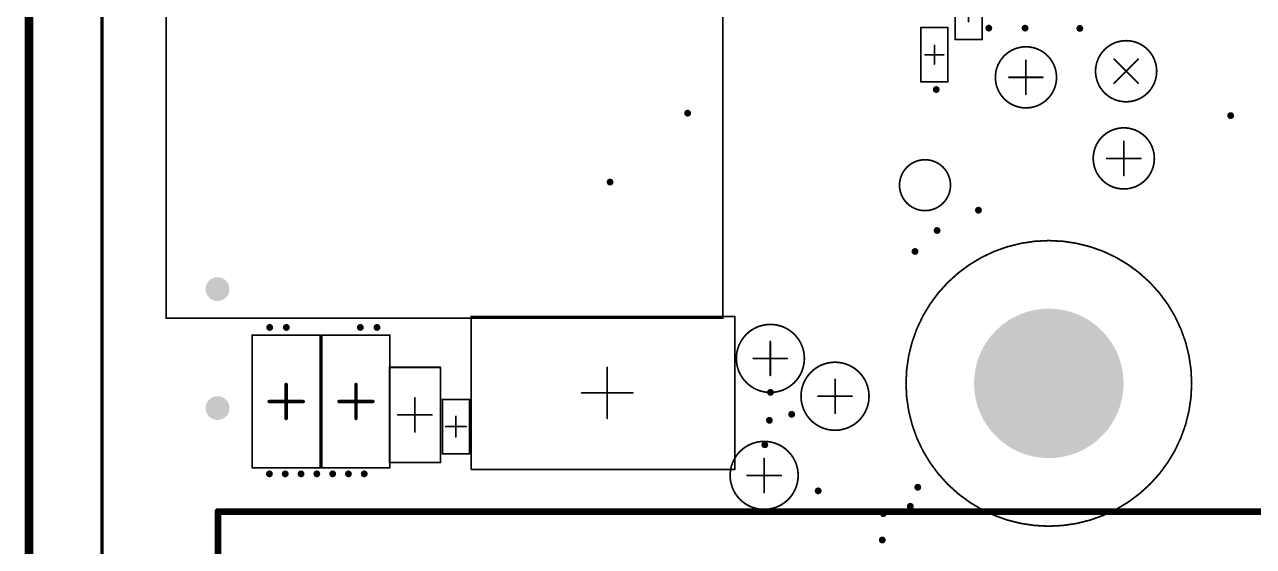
# Model space of a CAD drawing. Header units: inches. Extents: x -0.46 to 4.93, y -0.49 to 6.86.
# Drawn here: x -0.09 to 1.333, y 4.284 to 4.888 of the extents above; entities that cross this region are included whole.
import ezdxf

# ---------------------------------------------------------------- set-up
doc = ezdxf.new("R2010")
doc.units = ezdxf.units.IN
doc.header["$MEASUREMENT"] = 0
for name, color, linetype in [('Board', 6, 'Continuous'), ('Dimensions', 56, 'Continuous'), ('Pad Holes', 156, 'Continuous'), ('Top Courtyard', 56, 'Continuous'), ('Via Holes', 16, 'Continuous')]:
    doc.layers.add(name, color=color, linetype=linetype)

# ---------------------------------------------------------------- blocks, each defined once
blk = doc.blocks.new('TP_1___1')
at = {"layer": 'Top Courtyard'}
for points in [[(0.0295, 0, 0.00197, 0.00197, 1), (-0.0295, 0, 0.00197, 0.00197, 1)], [(-0.03, 0, 0.000984, 0.000984, 1), (-0.029, 0, 0.000984, 0.000984, 1)], [(0.029, 0, 0.000984, 0.000984, 1), (0.03, 0, 0.000984, 0.000984, 1)]]:
    blk.add_lwpolyline(points, format="xyseb", close=True, dxfattribs=at)
blk = doc.blocks.new('XF0386B_EFD15S_F________1_134')
at = {"layer": 'Top Courtyard'}
for points in [[(0.3228, 0.4587, 0.00197, 0.00197, 0), (-0.3219, 0.4587, 0.00197, 0.00197, 0)], [(-0.3219, 0.4587, 0.00197, 0.00197, 0), (-0.3219, -0.4587, 0.00197, 0.00197, 0)], [(0.3228, 0.4587, 0.00197, 0.00197, 0), (0.3228, -0.4587, 0.00197, 0.00197, 0)], [(0, 0.06, 0.00197, 0.00197, 0), (0, -0.0187, 0.00197, 0.00197, 0)], [(0.0394, 0.0207, 0.00197, 0.00197, 0), (-0.0394, 0.0207, 0.00197, 0.00197, 0)], [(0.3228, -0.4587, 0.00197, 0.00197, 0), (-0.3219, -0.4587, 0.00197, 0.00197, 0)]]:
    blk.add_lwpolyline(points, format="xyseb", dxfattribs=at)
for points in [[(-0.3223, 0.4587, 0.000984, 0.000984, 1), (-0.3214, 0.4587, 0.000984, 0.000984, 1)], [(-0.3223, 0.4587, 0.000984, 0.000984, 1), (-0.3214, 0.4587, 0.000984, 0.000984, 1)], [(0.3224, 0.4587, 0.000984, 0.000984, 1), (0.3233, 0.4587, 0.000984, 0.000984, 1)], [(0.3224, 0.4587, 0.000984, 0.000984, 1), (0.3233, 0.4587, 0.000984, 0.000984, 1)], [(-0.0005, 0.06, 0.000984, 0.000984, 1), (0.0005, 0.06, 0.000984, 0.000984, 1)], [(-0.0399, 0.0207, 0.000984, 0.000984, 1), (-0.0389, 0.0207, 0.000984, 0.000984, 1)], [(0.0389, 0.0207, 0.000984, 0.000984, 1), (0.0399, 0.0207, 0.000984, 0.000984, 1)], [(-0.0005, -0.0187, 0.000984, 0.000984, 1), (0.0005, -0.0187, 0.000984, 0.000984, 1)], [(-0.3223, -0.4587, 0.000984, 0.000984, 1), (-0.3214, -0.4587, 0.000984, 0.000984, 1)], [(-0.3223, -0.4587, 0.000984, 0.000984, 1), (-0.3214, -0.4587, 0.000984, 0.000984, 1)], [(0.3224, -0.4587, 0.000984, 0.000984, 1), (0.3233, -0.4587, 0.000984, 0.000984, 1)], [(0.3224, -0.4587, 0.000984, 0.000984, 1), (0.3233, -0.4587, 0.000984, 0.000984, 1)]]:
    blk.add_lwpolyline(points, format="xyseb", close=True, dxfattribs=at)
blk = doc.blocks.new('RESC0402_1005__L_138')
at = {"layer": 'Top Courtyard'}
for points in [[(-0.0315, 0.0157, 0.00197, 0.00197, 0), (-0.0315, -0.0157, 0.00197, 0.00197, 0)], [(-0.0315, 0.0157, 0.00197, 0.00197, 0), (0.0315, 0.0157, 0.00197, 0.00197, 0)], [(0.0315, 0.0157, 0.00197, 0.00197, 0), (0.0315, -0.0157, 0.00197, 0.00197, 0)], [(-0.0108, 0, 0.00197, 0.00197, 0), (0.0108, 0, 0.00197, 0.00197, 0)], [(0, 0.0108, 0.00197, 0.00197, 0), (0, -0.0108, 0.00197, 0.00197, 0)], [(-0.0315, -0.0157, 0.00197, 0.00197, 0), (0.0315, -0.0157, 0.00197, 0.00197, 0)]]:
    blk.add_lwpolyline(points, format="xyseb", dxfattribs=at)
for points in [[(-0.032, 0.0157, 0.000984, 0.000984, 1), (-0.031, 0.0157, 0.000984, 0.000984, 1)], [(-0.032, 0.0157, 0.000984, 0.000984, 1), (-0.031, 0.0157, 0.000984, 0.000984, 1)], [(0.031, 0.0157, 0.000984, 0.000984, 1), (0.032, 0.0157, 0.000984, 0.000984, 1)], [(0.031, 0.0157, 0.000984, 0.000984, 1), (0.032, 0.0157, 0.000984, 0.000984, 1)], [(-0.0113, 0, 0.000984, 0.000984, 1), (-0.0103, 0, 0.000984, 0.000984, 1)], [(-0.0005, 0.0108, 0.000984, 0.000984, 1), (0.0005, 0.0108, 0.000984, 0.000984, 1)], [(0.0103, 0, 0.000984, 0.000984, 1), (0.0113, 0, 0.000984, 0.000984, 1)], [(-0.0005, -0.0108, 0.000984, 0.000984, 1), (0.0005, -0.0108, 0.000984, 0.000984, 1)], [(-0.032, -0.0157, 0.000984, 0.000984, 1), (-0.031, -0.0157, 0.000984, 0.000984, 1)], [(-0.032, -0.0157, 0.000984, 0.000984, 1), (-0.031, -0.0157, 0.000984, 0.000984, 1)], [(0.031, -0.0157, 0.000984, 0.000984, 1), (0.032, -0.0157, 0.000984, 0.000984, 1)], [(0.031, -0.0157, 0.000984, 0.000984, 1), (0.032, -0.0157, 0.000984, 0.000984, 1)]]:
    blk.add_lwpolyline(points, format="xyseb", close=True, dxfattribs=at)
blk = doc.blocks.new('TP_1_3___243')
at = {"layer": 'Top Courtyard'}
for points in [[(0.0354, 0, 0.00197, 0.00197, 1), (-0.0354, 0, 0.00197, 0.00197, 1)], [(-0.0005, 0.0197, 0.000984, 0.000984, 1), (0.0005, 0.0197, 0.000984, 0.000984, 1)], [(-0.0359, 0, 0.000984, 0.000984, 1), (-0.0349, 0, 0.000984, 0.000984, 1)], [(-0.0202, 0, 0.000984, 0.000984, 1), (-0.0192, 0, 0.000984, 0.000984, 1)], [(0.0192, 0, 0.000984, 0.000984, 1), (0.0202, 0, 0.000984, 0.000984, 1)], [(0.0349, 0, 0.000984, 0.000984, 1), (0.0359, 0, 0.000984, 0.000984, 1)], [(-0.0005, -0.0197, 0.000984, 0.000984, 1), (0.0005, -0.0197, 0.000984, 0.000984, 1)]]:
    blk.add_lwpolyline(points, format="xyseb", close=True, dxfattribs=at)
for points in [[(0, -0.0197, 0.00197, 0.00197, 0), (0, 0.0197, 0.00197, 0.00197, 0)], [(0.0197, 0, 0.00197, 0.00197, 0), (-0.0197, 0, 0.00197, 0.00197, 0)]]:
    blk.add_lwpolyline(points, format="xyseb", dxfattribs=at)
blk = doc.blocks.new('RESC0402_1005__L_257')
at = {"layer": 'Top Courtyard'}
for points in [[(-0.0315, -0.0157, 0.00197, 0.00197, 0), (-0.0315, 0.0157, 0.00197, 0.00197, 0)], [(0.0315, 0.0157, 0.00197, 0.00197, 0), (-0.0315, 0.0157, 0.00197, 0.00197, 0)], [(0.0315, -0.0157, 0.00197, 0.00197, 0), (0.0315, 0.0157, 0.00197, 0.00197, 0)], [(0.0108, 0, 0.00197, 0.00197, 0), (-0.0108, 0, 0.00197, 0.00197, 0)], [(0, -0.0108, 0.00197, 0.00197, 0), (0, 0.0108, 0.00197, 0.00197, 0)], [(0.0315, -0.0157, 0.00197, 0.00197, 0), (-0.0315, -0.0157, 0.00197, 0.00197, 0)]]:
    blk.add_lwpolyline(points, format="xyseb", dxfattribs=at)
for points in [[(-0.032, 0.0157, 0.000984, 0.000984, 1), (-0.031, 0.0157, 0.000984, 0.000984, 1)], [(-0.032, 0.0157, 0.000984, 0.000984, 1), (-0.031, 0.0157, 0.000984, 0.000984, 1)], [(0.031, 0.0157, 0.000984, 0.000984, 1), (0.032, 0.0157, 0.000984, 0.000984, 1)], [(0.031, 0.0157, 0.000984, 0.000984, 1), (0.032, 0.0157, 0.000984, 0.000984, 1)], [(-0.0113, 0, 0.000984, 0.000984, 1), (-0.0103, 0, 0.000984, 0.000984, 1)], [(-0.0005, 0.0108, 0.000984, 0.000984, 1), (0.0005, 0.0108, 0.000984, 0.000984, 1)], [(0.0103, 0, 0.000984, 0.000984, 1), (0.0113, 0, 0.000984, 0.000984, 1)], [(-0.0005, -0.0108, 0.000984, 0.000984, 1), (0.0005, -0.0108, 0.000984, 0.000984, 1)], [(-0.032, -0.0157, 0.000984, 0.000984, 1), (-0.031, -0.0157, 0.000984, 0.000984, 1)], [(-0.032, -0.0157, 0.000984, 0.000984, 1), (-0.031, -0.0157, 0.000984, 0.000984, 1)], [(0.031, -0.0157, 0.000984, 0.000984, 1), (0.032, -0.0157, 0.000984, 0.000984, 1)], [(0.031, -0.0157, 0.000984, 0.000984, 1), (0.032, -0.0157, 0.000984, 0.000984, 1)]]:
    blk.add_lwpolyline(points, format="xyseb", close=True, dxfattribs=at)
blk = doc.blocks.new('RESC0805_2012__L_292')
at = {"layer": 'Top Courtyard'}
for points in [[(-0.0551, -0.0295, 0.00197, 0.00197, 0), (-0.0551, 0.0295, 0.00197, 0.00197, 0)], [(0.0551, 0.0295, 0.00197, 0.00197, 0), (-0.0551, 0.0295, 0.00197, 0.00197, 0)], [(0.0551, -0.0295, 0.00197, 0.00197, 0), (0.0551, 0.0295, 0.00197, 0.00197, 0)], [(0, -0.0197, 0.00197, 0.00197, 0), (0, 0.0197, 0.00197, 0.00197, 0)], [(0.0197, 0, 0.00197, 0.00197, 0), (-0.0197, 0, 0.00197, 0.00197, 0)], [(0.0551, -0.0295, 0.00197, 0.00197, 0), (-0.0551, -0.0295, 0.00197, 0.00197, 0)]]:
    blk.add_lwpolyline(points, format="xyseb", dxfattribs=at)
for points in [[(-0.0556, 0.0295, 0.000984, 0.000984, 1), (-0.0546, 0.0295, 0.000984, 0.000984, 1)], [(-0.0556, 0.0295, 0.000984, 0.000984, 1), (-0.0546, 0.0295, 0.000984, 0.000984, 1)], [(0.0546, 0.0295, 0.000984, 0.000984, 1), (0.0556, 0.0295, 0.000984, 0.000984, 1)], [(0.0546, 0.0295, 0.000984, 0.000984, 1), (0.0556, 0.0295, 0.000984, 0.000984, 1)], [(-0.0005, 0.0197, 0.000984, 0.000984, 1), (0.0005, 0.0197, 0.000984, 0.000984, 1)], [(-0.0202, 0, 0.000984, 0.000984, 1), (-0.0192, 0, 0.000984, 0.000984, 1)], [(0.0192, 0, 0.000984, 0.000984, 1), (0.0202, 0, 0.000984, 0.000984, 1)], [(-0.0005, -0.0197, 0.000984, 0.000984, 1), (0.0005, -0.0197, 0.000984, 0.000984, 1)], [(-0.0556, -0.0295, 0.000984, 0.000984, 1), (-0.0546, -0.0295, 0.000984, 0.000984, 1)], [(-0.0556, -0.0295, 0.000984, 0.000984, 1), (-0.0546, -0.0295, 0.000984, 0.000984, 1)], [(0.0546, -0.0295, 0.000984, 0.000984, 1), (0.0556, -0.0295, 0.000984, 0.000984, 1)], [(0.0546, -0.0295, 0.000984, 0.000984, 1), (0.0556, -0.0295, 0.000984, 0.000984, 1)]]:
    blk.add_lwpolyline(points, format="xyseb", close=True, dxfattribs=at)
blk = doc.blocks.new('CAPC0402_1005_60_L_390')
at = {"layer": 'Top Courtyard'}
for points in [[(-0.0315, -0.0157, 0.00197, 0.00197, 0), (-0.0315, 0.0157, 0.00197, 0.00197, 0)], [(0.0315, 0.0157, 0.00197, 0.00197, 0), (-0.0315, 0.0157, 0.00197, 0.00197, 0)], [(0.0315, -0.0157, 0.00197, 0.00197, 0), (0.0315, 0.0157, 0.00197, 0.00197, 0)], [(0.0118, 0, 0.00197, 0.00197, 0), (-0.0118, 0, 0.00197, 0.00197, 0)], [(0, -0.0118, 0.00197, 0.00197, 0), (0, 0.0118, 0.00197, 0.00197, 0)], [(0.0315, -0.0157, 0.00197, 0.00197, 0), (-0.0315, -0.0157, 0.00197, 0.00197, 0)]]:
    blk.add_lwpolyline(points, format="xyseb", dxfattribs=at)
for points in [[(-0.032, 0.0157, 0.000984, 0.000984, 1), (-0.031, 0.0157, 0.000984, 0.000984, 1)], [(-0.032, 0.0157, 0.000984, 0.000984, 1), (-0.031, 0.0157, 0.000984, 0.000984, 1)], [(0.031, 0.0157, 0.000984, 0.000984, 1), (0.032, 0.0157, 0.000984, 0.000984, 1)], [(0.031, 0.0157, 0.000984, 0.000984, 1), (0.032, 0.0157, 0.000984, 0.000984, 1)], [(-0.0123, 0, 0.000984, 0.000984, 1), (-0.0113, 0, 0.000984, 0.000984, 1)], [(-0.0005, 0.0118, 0.000984, 0.000984, 1), (0.0005, 0.0118, 0.000984, 0.000984, 1)], [(0.0113, 0, 0.000984, 0.000984, 1), (0.0123, 0, 0.000984, 0.000984, 1)], [(-0.0005, -0.0118, 0.000984, 0.000984, 1), (0.0005, -0.0118, 0.000984, 0.000984, 1)], [(-0.032, -0.0157, 0.000984, 0.000984, 1), (-0.031, -0.0157, 0.000984, 0.000984, 1)], [(-0.032, -0.0157, 0.000984, 0.000984, 1), (-0.031, -0.0157, 0.000984, 0.000984, 1)], [(0.031, -0.0157, 0.000984, 0.000984, 1), (0.032, -0.0157, 0.000984, 0.000984, 1)], [(0.031, -0.0157, 0.000984, 0.000984, 1), (0.032, -0.0157, 0.000984, 0.000984, 1)]]:
    blk.add_lwpolyline(points, format="xyseb", close=True, dxfattribs=at)
blk = doc.blocks.new('TP100_200_NS_397')
at = {"layer": 'Top Courtyard'}
for points in [[(0.0394, 0, 0.00197, 0.00197, 1), (-0.0394, 0, 0.00197, 0.00197, 1)], [(-0.0005, 0.0197, 0.000984, 0.000984, 1), (0.0005, 0.0197, 0.000984, 0.000984, 1)], [(-0.0399, 0, 0.000984, 0.000984, 1), (-0.0389, 0, 0.000984, 0.000984, 1)], [(-0.0202, 0, 0.000984, 0.000984, 1), (-0.0192, 0, 0.000984, 0.000984, 1)], [(0.0192, 0, 0.000984, 0.000984, 1), (0.0202, 0, 0.000984, 0.000984, 1)], [(0.0389, 0, 0.000984, 0.000984, 1), (0.0399, 0, 0.000984, 0.000984, 1)], [(-0.0005, -0.0197, 0.000984, 0.000984, 1), (0.0005, -0.0197, 0.000984, 0.000984, 1)]]:
    blk.add_lwpolyline(points, format="xyseb", close=True, dxfattribs=at)
for points in [[(0, 0.0197, 0.00197, 0.00197, 0), (0, -0.0197, 0.00197, 0.00197, 0)], [(-0.0197, 0, 0.00197, 0.00197, 0), (0.0197, 0, 0.00197, 0.00197, 0)]]:
    blk.add_lwpolyline(points, format="xyseb", dxfattribs=at)
blk = doc.blocks.new('CL31B106KAHNFNE_F_________1_418')
at = {"layer": 'Top Courtyard'}
for points in [[(-0.0768, -0.0344, 0.00197, 0.00197, 0), (-0.0768, 0.0444, 0.00197, 0.00197, 0)], [(0.0768, 0.0444, 0.00197, 0.00197, 0), (-0.0768, 0.0444, 0.00197, 0.00197, 0)], [(0.0768, -0.0344, 0.00197, 0.00197, 0), (0.0768, 0.0444, 0.00197, 0.00197, 0)], [(0, -0.0147, 0.00394, 0.00394, 0), (0, 0.0247, 0.00394, 0.00394, 0)], [(0.0197, 0.005, 0.00394, 0.00394, 0), (-0.0197, 0.005, 0.00394, 0.00394, 0)], [(0.0768, -0.0344, 0.00197, 0.00197, 0), (-0.0768, -0.0344, 0.00197, 0.00197, 0)]]:
    blk.add_lwpolyline(points, format="xyseb", dxfattribs=at)
for points in [[(-0.0773, 0.0444, 0.000984, 0.000984, 1), (-0.0763, 0.0444, 0.000984, 0.000984, 1)], [(-0.0773, 0.0444, 0.000984, 0.000984, 1), (-0.0763, 0.0444, 0.000984, 0.000984, 1)], [(0.0763, 0.0444, 0.000984, 0.000984, 1), (0.0773, 0.0444, 0.000984, 0.000984, 1)], [(0.0763, 0.0444, 0.000984, 0.000984, 1), (0.0773, 0.0444, 0.000984, 0.000984, 1)], [(-0.001, 0.0247, 0.00197, 0.00197, 1), (0.001, 0.0247, 0.00197, 0.00197, 1)], [(-0.0207, 0.005, 0.00197, 0.00197, 1), (-0.0187, 0.005, 0.00197, 0.00197, 1)], [(0.0187, 0.005, 0.00197, 0.00197, 1), (0.0207, 0.005, 0.00197, 0.00197, 1)], [(-0.001, -0.0147, 0.00197, 0.00197, 1), (0.001, -0.0147, 0.00197, 0.00197, 1)], [(-0.0773, -0.0344, 0.000984, 0.000984, 1), (-0.0763, -0.0344, 0.000984, 0.000984, 1)], [(-0.0773, -0.0344, 0.000984, 0.000984, 1), (-0.0763, -0.0344, 0.000984, 0.000984, 1)], [(0.0763, -0.0344, 0.000984, 0.000984, 1), (0.0773, -0.0344, 0.000984, 0.000984, 1)], [(0.0763, -0.0344, 0.000984, 0.000984, 1), (0.0773, -0.0344, 0.000984, 0.000984, 1)]]:
    blk.add_lwpolyline(points, format="xyseb", close=True, dxfattribs=at)
blk = doc.blocks.new('CL31B106KAHNFNE_F_________1_419')
at = {"layer": 'Top Courtyard'}
for points in [[(-0.0768, -0.0344, 0.00197, 0.00197, 0), (-0.0768, 0.0444, 0.00197, 0.00197, 0)], [(0.0768, 0.0444, 0.00197, 0.00197, 0), (-0.0768, 0.0444, 0.00197, 0.00197, 0)], [(0.0768, -0.0344, 0.00197, 0.00197, 0), (0.0768, 0.0444, 0.00197, 0.00197, 0)], [(0, -0.0147, 0.00394, 0.00394, 0), (0, 0.0247, 0.00394, 0.00394, 0)], [(0.0197, 0.005, 0.00394, 0.00394, 0), (-0.0197, 0.005, 0.00394, 0.00394, 0)], [(0.0768, -0.0344, 0.00197, 0.00197, 0), (-0.0768, -0.0344, 0.00197, 0.00197, 0)]]:
    blk.add_lwpolyline(points, format="xyseb", dxfattribs=at)
for points in [[(-0.0773, 0.0444, 0.000984, 0.000984, 1), (-0.0763, 0.0444, 0.000984, 0.000984, 1)], [(-0.0773, 0.0444, 0.000984, 0.000984, 1), (-0.0763, 0.0444, 0.000984, 0.000984, 1)], [(0.0763, 0.0444, 0.000984, 0.000984, 1), (0.0773, 0.0444, 0.000984, 0.000984, 1)], [(0.0763, 0.0444, 0.000984, 0.000984, 1), (0.0773, 0.0444, 0.000984, 0.000984, 1)], [(-0.001, 0.0247, 0.00197, 0.00197, 1), (0.001, 0.0247, 0.00197, 0.00197, 1)], [(-0.0207, 0.005, 0.00197, 0.00197, 1), (-0.0187, 0.005, 0.00197, 0.00197, 1)], [(0.0187, 0.005, 0.00197, 0.00197, 1), (0.0207, 0.005, 0.00197, 0.00197, 1)], [(-0.001, -0.0147, 0.00197, 0.00197, 1), (0.001, -0.0147, 0.00197, 0.00197, 1)], [(-0.0773, -0.0344, 0.000984, 0.000984, 1), (-0.0763, -0.0344, 0.000984, 0.000984, 1)], [(-0.0773, -0.0344, 0.000984, 0.000984, 1), (-0.0763, -0.0344, 0.000984, 0.000984, 1)], [(0.0763, -0.0344, 0.000984, 0.000984, 1), (0.0773, -0.0344, 0.000984, 0.000984, 1)], [(0.0763, -0.0344, 0.000984, 0.000984, 1), (0.0773, -0.0344, 0.000984, 0.000984, 1)]]:
    blk.add_lwpolyline(points, format="xyseb", close=True, dxfattribs=at)
blk = doc.blocks.new('25PX470MEFC8X11_5_F_________1_B_430')
at = {"layer": 'Pad Holes'}
h = blk.add_hatch(color=7, dxfattribs=at)
edge = h.paths.add_edge_path()
edge.add_arc((-0.0689, -0.0827), 0.0138, 0, 360)
h = blk.add_hatch(color=7, dxfattribs=at)
edge = h.paths.add_edge_path()
edge.add_arc((0.0689, -0.0827), 0.0138, 0, 360)
blk = doc.blocks.new('TP_1_3___490')
at = {"layer": 'Top Courtyard'}
for points in [[(0.0354, 0, 0.00197, 0.00197, 1), (-0.0354, 0, 0.00197, 0.00197, 1)], [(-0.0005, 0.0197, 0.000984, 0.000984, 1), (0.0005, 0.0197, 0.000984, 0.000984, 1)], [(-0.0359, 0, 0.000984, 0.000984, 1), (-0.0349, 0, 0.000984, 0.000984, 1)], [(-0.0202, 0, 0.000984, 0.000984, 1), (-0.0192, 0, 0.000984, 0.000984, 1)], [(0.0192, 0, 0.000984, 0.000984, 1), (0.0202, 0, 0.000984, 0.000984, 1)], [(0.0349, 0, 0.000984, 0.000984, 1), (0.0359, 0, 0.000984, 0.000984, 1)], [(-0.0005, -0.0197, 0.000984, 0.000984, 1), (0.0005, -0.0197, 0.000984, 0.000984, 1)]]:
    blk.add_lwpolyline(points, format="xyseb", close=True, dxfattribs=at)
for points in [[(0, -0.0197, 0.00197, 0.00197, 0), (0, 0.0197, 0.00197, 0.00197, 0)], [(-0.0197, 0, 0.00197, 0.00197, 0), (0.0197, 0, 0.00197, 0.00197, 0)]]:
    blk.add_lwpolyline(points, format="xyseb", dxfattribs=at)
blk = doc.blocks.new('TP_1_3___491')
at = {"layer": 'Top Courtyard'}
for points in [[(0.0354, 0, 0.00197, 0.00197, 1), (-0.0354, 0, 0.00197, 0.00197, 1)], [(-0.0005, 0.0197, 0.000984, 0.000984, 1), (0.0005, 0.0197, 0.000984, 0.000984, 1)], [(-0.0359, 0, 0.000984, 0.000984, 1), (-0.0349, 0, 0.000984, 0.000984, 1)], [(-0.0202, 0, 0.000984, 0.000984, 1), (-0.0192, 0, 0.000984, 0.000984, 1)], [(0.0192, 0, 0.000984, 0.000984, 1), (0.0202, 0, 0.000984, 0.000984, 1)], [(0.0349, 0, 0.000984, 0.000984, 1), (0.0359, 0, 0.000984, 0.000984, 1)], [(-0.0005, -0.0197, 0.000984, 0.000984, 1), (0.0005, -0.0197, 0.000984, 0.000984, 1)]]:
    blk.add_lwpolyline(points, format="xyseb", close=True, dxfattribs=at)
for points in [[(0, 0.0197, 0.00197, 0.00197, 0), (0, -0.0197, 0.00197, 0.00197, 0)], [(-0.0197, 0, 0.00197, 0.00197, 0), (0.0197, 0, 0.00197, 0.00197, 0)]]:
    blk.add_lwpolyline(points, format="xyseb", dxfattribs=at)
blk = doc.blocks.new('9774025360_B_534')
at = {"layer": 'Pad Holes'}
h = blk.add_hatch(color=7, dxfattribs=at)
edge = h.paths.add_edge_path()
edge.add_arc((0, 0), 0.0866, 0, 360)
at = {"layer": 'Top Courtyard'}
for points in [[(0.1654, 0, 0.00197, 0.00197, 1), (-0.1654, 0, 0.00197, 0.00197, 1)], [(-0.1658, 0, 0.000984, 0.000984, 1), (-0.1649, 0, 0.000984, 0.000984, 1)], [(0.1649, 0, 0.000984, 0.000984, 1), (0.1658, 0, 0.000984, 0.000984, 1)]]:
    blk.add_lwpolyline(points, format="xyseb", close=True, dxfattribs=at)
blk = doc.blocks.new('TP100_200_NS_570')
at = {"layer": 'Top Courtyard'}
for points in [[(0.0394, 0, 0.00197, 0.00197, 1), (-0.0394, 0, 0.00197, 0.00197, 1)], [(-0.0005, 0.0197, 0.000984, 0.000984, 1), (0.0005, 0.0197, 0.000984, 0.000984, 1)], [(-0.0399, 0, 0.000984, 0.000984, 1), (-0.0389, 0, 0.000984, 0.000984, 1)], [(-0.0202, 0, 0.000984, 0.000984, 1), (-0.0192, 0, 0.000984, 0.000984, 1)], [(0.0192, 0, 0.000984, 0.000984, 1), (0.0202, 0, 0.000984, 0.000984, 1)], [(0.0389, 0, 0.000984, 0.000984, 1), (0.0399, 0, 0.000984, 0.000984, 1)], [(-0.0005, -0.0197, 0.000984, 0.000984, 1), (0.0005, -0.0197, 0.000984, 0.000984, 1)]]:
    blk.add_lwpolyline(points, format="xyseb", close=True, dxfattribs=at)
for points in [[(0, -0.0197, 0.00197, 0.00197, 0), (0, 0.0197, 0.00197, 0.00197, 0)], [(0.0197, 0, 0.00197, 0.00197, 0), (-0.0197, 0, 0.00197, 0.00197, 0)]]:
    blk.add_lwpolyline(points, format="xyseb", dxfattribs=at)
blk = doc.blocks.new('TP100_200_NS_578')
at = {"layer": 'Top Courtyard'}
for points in [[(0.0394, 0, 0.00197, 0.00197, 1), (-0.0394, 0, 0.00197, 0.00197, 1)], [(-0.0005, 0.0197, 0.000984, 0.000984, 1), (0.0005, 0.0197, 0.000984, 0.000984, 1)], [(-0.0399, 0, 0.000984, 0.000984, 1), (-0.0389, 0, 0.000984, 0.000984, 1)], [(-0.0202, 0, 0.000984, 0.000984, 1), (-0.0192, 0, 0.000984, 0.000984, 1)], [(0.0192, 0, 0.000984, 0.000984, 1), (0.0202, 0, 0.000984, 0.000984, 1)], [(0.0389, 0, 0.000984, 0.000984, 1), (0.0399, 0, 0.000984, 0.000984, 1)], [(-0.0005, -0.0197, 0.000984, 0.000984, 1), (0.0005, -0.0197, 0.000984, 0.000984, 1)]]:
    blk.add_lwpolyline(points, format="xyseb", close=True, dxfattribs=at)
for points in [[(0, 0.0197, 0.00197, 0.00197, 0), (0, -0.0197, 0.00197, 0.00197, 0)], [(-0.0197, 0, 0.00197, 0.00197, 0), (0.0197, 0, 0.00197, 0.00197, 0)]]:
    blk.add_lwpolyline(points, format="xyseb", dxfattribs=at)
blk = doc.blocks.new('MDT420E0_001_22_30_778')
at = {"layer": 'Top Courtyard'}
for points in [[(-0.4724, 0.2756, 0.00787, 0.00787, 0), (0.4724, 0.2756, 0.00787, 0.00787, 0)], [(0.4724, 0.2756, 0.00787, 0.00787, 0), (0.4724, -1.1417, 0.00787, 0.00787, 0)]]:
    blk.add_lwpolyline(points, format="xyseb", dxfattribs=at)
blk.add_lwpolyline([(0.4705, 0.2756, 0.00394, 0.00394, 1), (0.4744, 0.2756, 0.00394, 0.00394, 1)], format="xyseb", close=True, dxfattribs=at)
blk.add_lwpolyline([(0.4705, 0.2756, 0.00394, 0.00394, 1), (0.4744, 0.2756, 0.00394, 0.00394, 1)], format="xyseb", close=True, dxfattribs=at)
blk = doc.blocks.new('SBRT20U60SP5_7D_F_________1_812')
at = {"layer": 'Top Courtyard'}
for points in [[(-0.0886, 0.187, 0.00197, 0.00197, 0), (0.0886, 0.187, 0.00197, 0.00197, 0)], [(-0.0886, 0.187, 0.00197, 0.00197, 0), (-0.0886, -0.1181, 0.00197, 0.00197, 0)], [(0.0886, 0.187, 0.00197, 0.00197, 0), (0.0886, -0.1181, 0.00197, 0.00197, 0)], [(0, 0.0591, 0.00197, 0.00197, 0), (0, 0, 0.00197, 0.00197, 0)], [(-0.0295, 0.0295, 0.00197, 0.00197, 0), (0.0295, 0.0295, 0.00197, 0.00197, 0)], [(-0.0886, -0.1181, 0.00197, 0.00197, 0), (0.0886, -0.1181, 0.00197, 0.00197, 0)]]:
    blk.add_lwpolyline(points, format="xyseb", dxfattribs=at)
for points in [[(-0.0891, 0.187, 0.000984, 0.000984, 1), (-0.0881, 0.187, 0.000984, 0.000984, 1)], [(-0.0891, 0.187, 0.000984, 0.000984, 1), (-0.0881, 0.187, 0.000984, 0.000984, 1)], [(0.0881, 0.187, 0.000984, 0.000984, 1), (0.0891, 0.187, 0.000984, 0.000984, 1)], [(0.0881, 0.187, 0.000984, 0.000984, 1), (0.0891, 0.187, 0.000984, 0.000984, 1)], [(-0.0005, 0.0591, 0.000984, 0.000984, 1), (0.0005, 0.0591, 0.000984, 0.000984, 1)], [(-0.03, 0.0295, 0.000984, 0.000984, 1), (-0.029, 0.0295, 0.000984, 0.000984, 1)], [(0.029, 0.0295, 0.000984, 0.000984, 1), (0.03, 0.0295, 0.000984, 0.000984, 1)], [(-0.0005, 0, 0.000984, 0.000984, 1), (0.0005, 0, 0.000984, 0.000984, 1)], [(-0.0891, -0.1181, 0.000984, 0.000984, 1), (-0.0881, -0.1181, 0.000984, 0.000984, 1)], [(-0.0891, -0.1181, 0.000984, 0.000984, 1), (-0.0881, -0.1181, 0.000984, 0.000984, 1)], [(0.0881, -0.1181, 0.000984, 0.000984, 1), (0.0891, -0.1181, 0.000984, 0.000984, 1)], [(0.0881, -0.1181, 0.000984, 0.000984, 1), (0.0891, -0.1181, 0.000984, 0.000984, 1)]]:
    blk.add_lwpolyline(points, format="xyseb", close=True, dxfattribs=at)

msp = doc.modelspace()

# ---------------------------------------------------------------- hatches: boundary and pattern name
at = {"layer": 'Via Holes'}
h = msp.add_hatch(color=7, dxfattribs=at)
edge = h.paths.add_edge_path()
edge.add_arc((1.027, 4.884), 0.004, 0, 360)
h = msp.add_hatch(color=7, dxfattribs=at)
edge = h.paths.add_edge_path()
edge.add_arc((1.069, 4.884), 0.004, 0, 360)
h = msp.add_hatch(color=7, dxfattribs=at)
edge = h.paths.add_edge_path()
edge.add_arc((1.1324, 4.8837), 0.004, 0, 360)
h = msp.add_hatch(color=7, dxfattribs=at)
edge = h.paths.add_edge_path()
edge.add_arc((0.9661, 4.8129), 0.004, 0, 360)
h = msp.add_hatch(color=7, dxfattribs=at)
edge = h.paths.add_edge_path()
edge.add_arc((0.6782, 4.7855), 0.004, 0, 360)
h = msp.add_hatch(color=7, dxfattribs=at)
edge = h.paths.add_edge_path()
edge.add_arc((1.3071, 4.7827), 0.004, 0, 360)
h = msp.add_hatch(color=7, dxfattribs=at)
edge = h.paths.add_edge_path()
edge.add_arc((0.5884, 4.7057), 0.004, 0, 360)
h = msp.add_hatch(color=7, dxfattribs=at)
edge = h.paths.add_edge_path()
edge.add_arc((1.015, 4.6731), 0.004, 0, 360)
h = msp.add_hatch(color=7, dxfattribs=at)
edge = h.paths.add_edge_path()
edge.add_arc((0.9671, 4.6496), 0.004, 0, 360)
h = msp.add_hatch(color=7, dxfattribs=at)
edge = h.paths.add_edge_path()
edge.add_arc((0.9415, 4.6253), 0.004, 0, 360)
h = msp.add_hatch(color=7, dxfattribs=at)
edge = h.paths.add_edge_path()
edge.add_arc((0.1942, 4.5373), 0.004, 0, 360)
h = msp.add_hatch(color=7, dxfattribs=at)
edge = h.paths.add_edge_path()
edge.add_arc((0.2135, 4.5373), 0.004, 0, 360)
h = msp.add_hatch(color=7, dxfattribs=at)
edge = h.paths.add_edge_path()
edge.add_arc((0.2992, 4.5373), 0.004, 0, 360)
h = msp.add_hatch(color=7, dxfattribs=at)
edge = h.paths.add_edge_path()
edge.add_arc((0.3185, 4.5373), 0.004, 0, 360)
h = msp.add_hatch(color=7, dxfattribs=at)
edge = h.paths.add_edge_path()
edge.add_arc((0.7741, 4.4621), 0.004, 0, 360)
h = msp.add_hatch(color=7, dxfattribs=at)
edge = h.paths.add_edge_path()
edge.add_arc((0.7987, 4.4367), 0.004, 0, 360)
h = msp.add_hatch(color=7, dxfattribs=at)
edge = h.paths.add_edge_path()
edge.add_arc((0.7729, 4.4297), 0.004, 0, 360)
h = msp.add_hatch(color=7, dxfattribs=at)
edge = h.paths.add_edge_path()
edge.add_arc((0.7676, 4.4014), 0.004, 0, 360)
h = msp.add_hatch(color=7, dxfattribs=at)
edge = h.paths.add_edge_path()
edge.add_arc((0.1939, 4.3677), 0.004, 0, 360)
h = msp.add_hatch(color=7, dxfattribs=at)
edge = h.paths.add_edge_path()
edge.add_arc((0.2122, 4.3677), 0.004, 0, 360)
h = msp.add_hatch(color=7, dxfattribs=at)
edge = h.paths.add_edge_path()
edge.add_arc((0.2305, 4.3677), 0.004, 0, 360)
h = msp.add_hatch(color=7, dxfattribs=at)
edge = h.paths.add_edge_path()
edge.add_arc((0.2488, 4.3677), 0.004, 0, 360)
h = msp.add_hatch(color=7, dxfattribs=at)
edge = h.paths.add_edge_path()
edge.add_arc((0.2671, 4.3677), 0.004, 0, 360)
h = msp.add_hatch(color=7, dxfattribs=at)
edge = h.paths.add_edge_path()
edge.add_arc((0.2854, 4.3677), 0.004, 0, 360)
h = msp.add_hatch(color=7, dxfattribs=at)
edge = h.paths.add_edge_path()
edge.add_arc((0.3037, 4.3677), 0.004, 0, 360)
h = msp.add_hatch(color=7, dxfattribs=at)
edge = h.paths.add_edge_path()
edge.add_arc((0.9447, 4.3522), 0.004, 0, 360)
h = msp.add_hatch(color=7, dxfattribs=at)
edge = h.paths.add_edge_path()
edge.add_arc((0.8294, 4.348), 0.004, 0, 360)
h = msp.add_hatch(color=7, dxfattribs=at)
edge = h.paths.add_edge_path()
edge.add_arc((0.9361, 4.3301), 0.004, 0, 360)
h = msp.add_hatch(color=7, dxfattribs=at)
edge = h.paths.add_edge_path()
edge.add_arc((0.9049, 4.3217), 0.004, 0, 360)
h = msp.add_hatch(color=7, dxfattribs=at)
edge = h.paths.add_edge_path()
edge.add_arc((0.9036, 4.2911), 0.004, 0, 360)

# ---------------------------------------------------------------- linework, layer by layer
at = {"layer": 'Board'}
msp.add_lwpolyline([(0, 0, 0.00394, 0.00394, 0), (0, 6.5748, 0.00394, 0.00394, 0)], format="xyseb", dxfattribs=at)
at = {"layer": 'Dimensions'}
msp.add_lwpolyline([(-0.0846, 3.3895, 0.01, 0.01, 0), (-0.0846, 6.4173, 0.01, 0.01, 0)], format="xyseb", dxfattribs=at)

# ---------------------------------------------------------------- block references
for name, p, rotation in [('XF0386B_EFD15S_F________1_134', (0.3972, 5.0066), 180), ('RESC0402_1005__L_257', (1.0036, 4.9024), 270), ('RESC0402_1005__L_138', (0.964, 4.8532), 90), ('TP_1_3___490', (1.186, 4.8341), 315), ('TP_1_3___243', (1.07, 4.827), 270), ('TP_1_3___491', (1.1833, 4.7331), 90), ('TP_1___1', (0.9531, 4.7021), 90), ('9774025360_B_534', (1.0965, 4.4725), 90), ('25PX470MEFC8X11_5_F_________1_B_430', (0.2165, 4.5128), 270), ('SBRT20U60SP5_7D_F_________1_812', (0.6146, 4.4615), 90), ('TP100_200_NS_578', (0.774, 4.5014), 90), ('CL31B106KAHNFNE_F_________1_419', (0.2083, 4.4515), 270), ('CL31B106KAHNFNE_F_________1_418', (0.2891, 4.4515), 270), ('TP100_200_NS_570', (0.8489, 4.4576), 270), ('RESC0805_2012__L_292', (0.3624, 4.436), 270), ('CAPC0402_1005_60_L_390', (0.4099, 4.4224), 270), ('TP100_200_NS_397', (0.7668, 4.3659), 90), ('MDT420E0_001_22_30_778', (0.4099, 3.8516), 90)]:
    msp.add_blockref(name, p, dxfattribs=dict(rotation=rotation))

doc.saveas('drawing.dxf')
